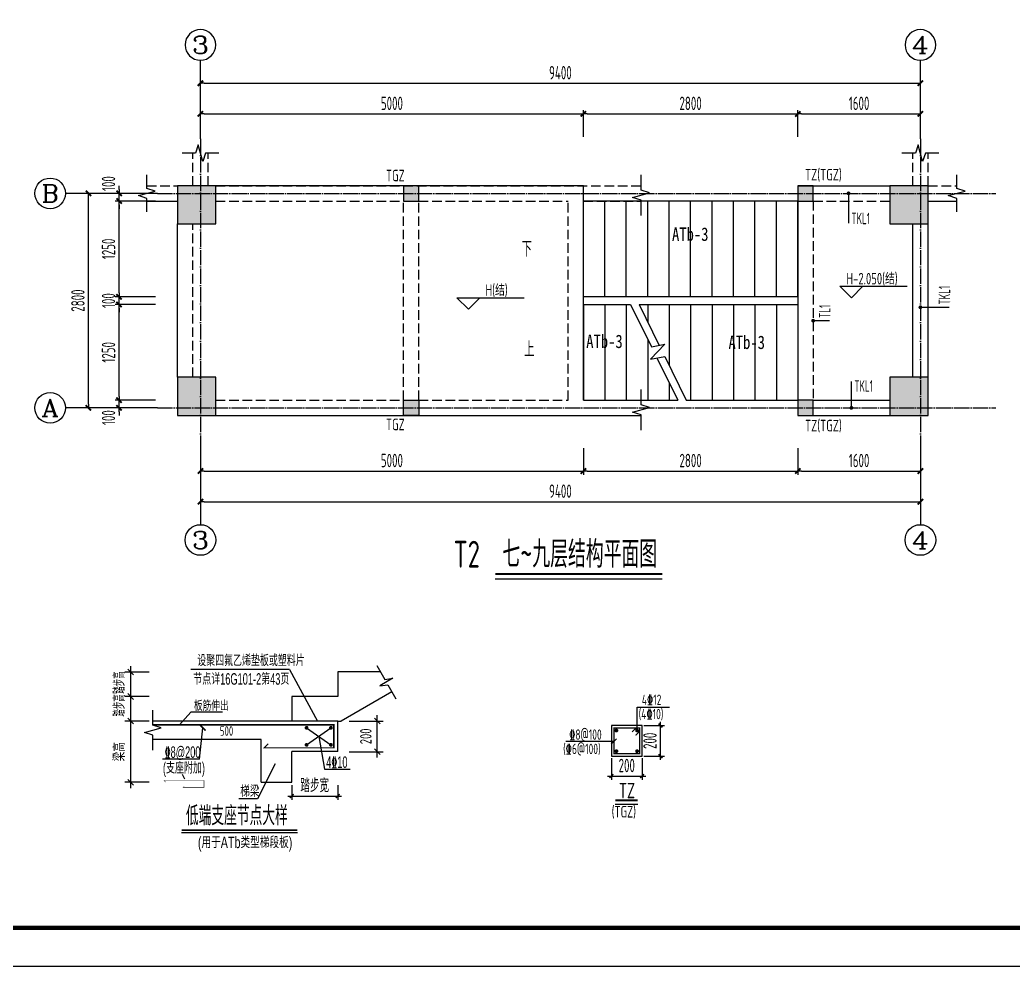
# Model space of a CAD drawing. Extents: x -441005 to 725361, y -182459 to 319313.
# Drawn here: x 534765 to 560702, y -133950 to -109246 of the extents above; entities that cross this region are included whole.
import ezdxf
from ezdxf.enums import TextEntityAlignment as Align

# ---------------------------------------------------------------- set-up
doc = ezdxf.new("R2010")
doc.units = 0
doc.header["$LTSCALE"] = 100
for name, pattern in [('DASHED', [0.75, 0.5, -0.25]), ('DOTE', [2.42, 2, -0.2, 0.02, -0.2]), ('HIDDEN', [7, 5, -2])]:
    doc.linetypes.add(name, pattern=pattern)
doc.layers.get('0').update_dxf_attribs({"linetype": 'CONTINUOUS'})
doc.layers.get('Defpoints').update_dxf_attribs({"linetype": 'CONTINUOUS'})
for name, color, linetype in [('AXIS', 3, 'CONTINUOUS'), ('AXIS_TEXT', 7, 'CONTINUOUS'), ('BEAM', 4, 'DASHED'), ('BEAM_CON', 4, 'CONTINUOUS'), ('COLU', 7, 'CONTINUOUS'), ('DIM', 3, 'CONTINUOUS'), ('DOTE', 8, 'DOTE'), ('D大样&索引', 7, 'CONTINUOUS'), ('GZ', 2, 'CONTINUOUS'), ('L梁图-主梁标注', 140, 'CONTINUOUS'), ('L梁图-次梁标注', 9, 'CONTINUOUS'), ('REIN', 1, 'CONTINUOUS'), ('STAIR', 2, 'CONTINUOUS'), ('S说明&图名', 4, 'CONTINUOUS'), ('TEXT', 7, 'CONTINUOUS'), ('THIN', 7, 'CONTINUOUS'), ('图框', 7, 'CONTINUOUS')]:
    doc.layers.add(name, color=color, linetype=linetype)
doc.styles.add('_TCH_AXIS', font='COMPLEX', dxfattribs={"bigfont": 'GBCBIG'})
doc.styles.add('_TCH_DIM', font='tssdeng.shx', dxfattribs={"width": 0.7, "bigfont": '1.shx'})
doc.styles.add('COMPLEX', font='COMPLEX')
doc.styles.add('DIM_FONT', font='tssdeng.shx', dxfattribs={"width": 0.7, "bigfont": '1.shx'})
doc.styles.add('TSSD_Dimension', font='tssdeng.shx', dxfattribs={"width": 0.62, "bigfont": '1.shx'})
doc.styles.add('TSSD_Rein', font='Tssdeng.shx', dxfattribs={"width": 0.7, "bigfont": '1.shx'})
doc.styles.add('梁平法', font='xxxxx.shx', dxfattribs={"bigfont": 'dxfs.shx'})
doc.styles.add('说明', font='romans.shx', dxfattribs={"width": 0.7, "bigfont": 'dxfs.shx'})
doc.styles.add('黑体', font='simhei_1.ttf', dxfattribs={"width": 0.7})
doc.dimstyles.new('DIMN', dxfattribs={"dimtxt": 300, "dimasz": 100, "dimexe": 250, "dimexo": 300, "dimgap": 150, "dimtad": 1, "dimdec": 0, "dimzin": 0, "dimdsep": 46, "dimtxsty": 'DIM_FONT', "dimblk": 'ARCHTICK', "dimcen": 0.09, "dimclrt": 7, "dimazin": 2, "dimtfac": 1, "dimtdec": 0, "dimtix": 1, "dimtmove": 2, "dimatfit": 3, "dimfxl": 0, "dimtolj": 1, "dimtzin": 0, "dimarcsym": 0})
doc.dimstyles.new('TSSD_25_100', dxfattribs={"dimtxt": 350, "dimasz": 100, "dimexe": 100, "dimexo": 50, "dimgap": 100, "dimtad": 1, "dimdec": 0, "dimlfac": 0.25, "dimzin": 0, "dimdsep": 46, "dimtxsty": 'TSSD_Dimension', "dimblk": 'ARCHTICK', "dimcen": 0, "dimdle": 100, "dimclrt": 7, "dimadec": 0, "dimazin": 0, "dimtfac": 1, "dimtdec": 0, "dimtix": 1, "dimtmove": 2, "dimatfit": 3, "dimfxl": 0, "dimtolj": 1, "dimtzin": 0, "dimarcsym": 0})
doc.dimstyles.new('TSSD_50_100', dxfattribs={"dimtxt": 350, "dimasz": 100, "dimexe": 100, "dimexo": 50, "dimgap": 100, "dimtad": 1, "dimdec": 0, "dimlfac": 0.5, "dimzin": 0, "dimdsep": 46, "dimtxsty": 'TSSD_Dimension', "dimblk": '_tsdbk', "dimcen": 0, "dimdle": 100, "dimclrt": 7, "dimadec": 0, "dimazin": 0, "dimtfac": 1, "dimtdec": 0, "dimtix": 1, "dimtmove": 2, "dimatfit": 3, "dimfxl": 0, "dimtolj": 1, "dimtzin": 0, "dimarcsym": 0})

# ---------------------------------------------------------------- blocks, each defined once
blk = doc.blocks.new('A2+1_2')
at = {"layer": '图框'}
blk.add_lwpolyline([(0, 0), (89100, 0), (89100, 42000), (0, 42000)], close=True, dxfattribs=at)
at = {"layer": '图框', "const_width": 120}
blk.add_lwpolyline([(2500, 1000), (88100, 1000), (88100, 41000), (2500, 41000)], close=True, dxfattribs=at)
blk = doc.blocks.new('_AXISO')
blk.add_circle((0, 0), 0.5)
at = {"layer": 'AXIS_TEXT', "style": 'COMPLEX', "width": 1.041667}
blk.add_attdef('A', text='', height=0.56, dxfattribs=at).set_placement((-0.25, -0.28), (0.25, -0.28), align=Align.FIT)
blk = doc.blocks.new('_tsdbk')
blk.add_line((-1, 0), (0, 0))
at = {"const_width": 0.5}
blk.add_lwpolyline([(-0.7, -0.7), (0.7, 0.7)], dxfattribs=at)
blk = doc.blocks.new('*D1559')
at = {"layer": 'Defpoints', "color": 0}
for p in [(555080, -120375), (558280, -120375), (558280, -121025)]:
    blk.add_point(p, dxfattribs=at)
at = {"layer": 'DIM', "color": 0, "lineweight": -2}
for p, q in [((555080, -120425), (555080, -121125)), ((558280, -120425), (558280, -121125)), ((555180, -121025), (558180, -121025))]:
    blk.add_line(p, q, dxfattribs=at)
at = {"layer": 'DIM', "color": 0, "lineweight": -2, "xscale": 100, "yscale": 100, "zscale": 100, "rotation": 180}
blk.add_blockref('_tsdbk', (555080, -121025), dxfattribs=at)
at = {"layer": 'DIM', "color": 0, "lineweight": -2, "xscale": 100, "yscale": 100, "zscale": 100}
blk.add_blockref('_tsdbk', (558280, -121025), dxfattribs=at)
at = {"layer": 'DIM', "color": 7, "insert": (556680, -120750), "char_height": 350, "attachment_point": 5, "style": 'TSSD_Dimension'}
blk.add_mtext('\\A1;1600', dxfattribs=at)
blk = doc.blocks.new('*D1560')
at = {"layer": 'Defpoints', "color": 0}
for p in [(539480, -120625), (558280, -120625), (558280, -121825)]:
    blk.add_point(p, dxfattribs=at)
at = {"layer": 'DIM', "color": 0, "lineweight": -2}
for p, q in [((539480, -120675), (539480, -121925)), ((558280, -120675), (558280, -121925)), ((539580, -121825), (558180, -121825))]:
    blk.add_line(p, q, dxfattribs=at)
at = {"layer": 'DIM', "color": 0, "lineweight": -2, "xscale": 100, "yscale": 100, "zscale": 100, "rotation": 180}
blk.add_blockref('_tsdbk', (539480, -121825), dxfattribs=at)
at = {"layer": 'DIM', "color": 0, "lineweight": -2, "xscale": 100, "yscale": 100, "zscale": 100}
blk.add_blockref('_tsdbk', (558280, -121825), dxfattribs=at)
at = {"layer": 'DIM', "color": 7, "insert": (548880, -121550), "char_height": 350, "attachment_point": 5, "style": 'TSSD_Dimension'}
blk.add_mtext('\\A1;9400', dxfattribs=at)
blk = doc.blocks.new('*D1561')
at = {"layer": 'Defpoints', "color": 0}
for p in [(537355, -113775), (538355, -113775), (538355, -113975)]:
    blk.add_point(p, dxfattribs=at)
at = {"layer": 'DIM', "color": 0, "lineweight": -2}
for p, q in [((537355, -113675), (537355, -113575)), ((538305, -113775), (537255, -113775)), ((537355, -113975), (537355, -113775)), ((538305, -113975), (537255, -113975)), ((537355, -114075), (537355, -114175))]:
    blk.add_line(p, q, dxfattribs=at)
at = {"layer": 'DIM', "color": 0, "lineweight": -2, "xscale": 100, "yscale": 100, "zscale": 100}
for p, rotation in [((537355, -113775), 270), ((537355, -113975), 90)]:
    blk.add_blockref('_tsdbk', p, dxfattribs=dict(at, rotation=rotation))
at = {"layer": 'DIM', "color": 7, "insert": (537080, -113520), "char_height": 350, "attachment_point": 5, "rotation": 90, "style": 'TSSD_Dimension'}
blk.add_mtext('\\A1;100', dxfattribs=at)
blk = doc.blocks.new('*D1562')
at = {"layer": 'Defpoints', "color": 0}
for p in [(536555, -113775), (538355, -113775), (538355, -119375)]:
    blk.add_point(p, dxfattribs=at)
at = {"layer": 'DIM', "color": 0, "lineweight": -2}
for p, q in [((538305, -113775), (536455, -113775)), ((536555, -119275), (536555, -113875)), ((538305, -119375), (536455, -119375))]:
    blk.add_line(p, q, dxfattribs=at)
at = {"layer": 'DIM', "color": 0, "lineweight": -2, "xscale": 100, "yscale": 100, "zscale": 100}
for p, rotation in [((536555, -113775), 90), ((536555, -119375), 270)]:
    blk.add_blockref('_tsdbk', p, dxfattribs=dict(at, rotation=rotation))
at = {"layer": 'DIM', "color": 7, "insert": (536280, -116575), "char_height": 350, "attachment_point": 5, "rotation": 90, "style": 'TSSD_Dimension'}
blk.add_mtext('\\A1;2800', dxfattribs=at)
blk = doc.blocks.new('*D1563')
at = {"layer": 'Defpoints', "color": 0}
for p in [(539480, -120375), (549480, -120375), (549480, -121025)]:
    blk.add_point(p, dxfattribs=at)
at = {"layer": 'DIM', "color": 0, "lineweight": -2}
for p, q in [((539480, -120425), (539480, -121125)), ((549480, -120425), (549480, -121125)), ((539580, -121025), (549380, -121025))]:
    blk.add_line(p, q, dxfattribs=at)
at = {"layer": 'DIM', "color": 0, "lineweight": -2, "xscale": 100, "yscale": 100, "zscale": 100, "rotation": 180}
blk.add_blockref('_tsdbk', (539480, -121025), dxfattribs=at)
at = {"layer": 'DIM', "color": 0, "lineweight": -2, "xscale": 100, "yscale": 100, "zscale": 100}
blk.add_blockref('_tsdbk', (549480, -121025), dxfattribs=at)
at = {"layer": 'DIM', "color": 7, "insert": (544480, -120750), "char_height": 350, "attachment_point": 5, "style": 'TSSD_Dimension'}
blk.add_mtext('\\A1;5000', dxfattribs=at)
blk = doc.blocks.new('*D1564')
at = {"layer": 'Defpoints', "color": 0}
for p in [(537355, -116475), (538355, -116475), (538355, -116675)]:
    blk.add_point(p, dxfattribs=at)
at = {"layer": 'DIM', "color": 0, "lineweight": -2}
for p, q in [((537355, -116375), (537355, -116275)), ((538305, -116475), (537255, -116475)), ((538305, -116675), (537255, -116675)), ((537355, -116675), (537355, -116475)), ((537355, -116775), (537355, -116875))]:
    blk.add_line(p, q, dxfattribs=at)
at = {"layer": 'DIM', "color": 0, "lineweight": -2, "xscale": 100, "yscale": 100, "zscale": 100}
for p, rotation in [((537355, -116475), 270), ((537355, -116675), 90)]:
    blk.add_blockref('_tsdbk', p, dxfattribs=dict(at, rotation=rotation))
at = {"layer": 'DIM', "color": 7, "insert": (537080, -116575), "char_height": 350, "attachment_point": 5, "rotation": 90, "style": 'TSSD_Dimension'}
blk.add_mtext('\\A1;100', dxfattribs=at)
blk = doc.blocks.new('*D1565')
at = {"layer": 'Defpoints', "color": 0}
for p in [(537355, -119175), (538355, -119175), (538355, -119375)]:
    blk.add_point(p, dxfattribs=at)
at = {"layer": 'DIM', "color": 0, "lineweight": -2}
for p, q in [((537355, -119075), (537355, -118975)), ((538305, -119175), (537255, -119175)), ((537355, -119375), (537355, -119175)), ((538305, -119375), (537255, -119375)), ((537355, -119475), (537355, -119575))]:
    blk.add_line(p, q, dxfattribs=at)
at = {"layer": 'DIM', "color": 0, "lineweight": -2, "xscale": 100, "yscale": 100, "zscale": 100}
for p, rotation in [((537355, -119175), 270), ((537355, -119375), 90)]:
    blk.add_blockref('_tsdbk', p, dxfattribs=dict(at, rotation=rotation))
at = {"layer": 'DIM', "color": 7, "insert": (537080, -119630), "char_height": 350, "attachment_point": 5, "rotation": 90, "style": 'TSSD_Dimension'}
blk.add_mtext('\\A1;100', dxfattribs=at)
blk = doc.blocks.new('*D1566')
at = {"layer": 'Defpoints', "color": 0}
for p in [(558280, -111700), (555080, -112350), (558280, -112350)]:
    blk.add_point(p, dxfattribs=at)
at = {"layer": 'DIM', "color": 0, "lineweight": -2}
for p, q in [((555080, -112300), (555080, -111600)), ((555180, -111700), (558180, -111700)), ((558280, -112300), (558280, -111600))]:
    blk.add_line(p, q, dxfattribs=at)
at = {"layer": 'DIM', "color": 0, "lineweight": -2, "xscale": 100, "yscale": 100, "zscale": 100, "rotation": 180}
blk.add_blockref('_tsdbk', (555080, -111700), dxfattribs=at)
at = {"layer": 'DIM', "color": 0, "lineweight": -2, "xscale": 100, "yscale": 100, "zscale": 100}
blk.add_blockref('_tsdbk', (558280, -111700), dxfattribs=at)
at = {"layer": 'DIM', "color": 7, "insert": (556680, -111425), "char_height": 350, "attachment_point": 5, "style": 'TSSD_Dimension'}
blk.add_mtext('\\A1;1600', dxfattribs=at)
blk = doc.blocks.new('*D1567')
at = {"layer": 'Defpoints', "color": 0}
for p in [(558280, -110900), (539480, -112100), (558280, -112100)]:
    blk.add_point(p, dxfattribs=at)
at = {"layer": 'DIM', "color": 0, "lineweight": -2}
for p, q in [((539480, -112050), (539480, -110800)), ((539580, -110900), (558180, -110900)), ((558280, -112050), (558280, -110800))]:
    blk.add_line(p, q, dxfattribs=at)
at = {"layer": 'DIM', "color": 0, "lineweight": -2, "xscale": 100, "yscale": 100, "zscale": 100, "rotation": 180}
blk.add_blockref('_tsdbk', (539480, -110900), dxfattribs=at)
at = {"layer": 'DIM', "color": 0, "lineweight": -2, "xscale": 100, "yscale": 100, "zscale": 100}
blk.add_blockref('_tsdbk', (558280, -110900), dxfattribs=at)
at = {"layer": 'DIM', "color": 7, "insert": (548880, -110625), "char_height": 350, "attachment_point": 5, "style": 'TSSD_Dimension'}
blk.add_mtext('\\A1;9400', dxfattribs=at)
blk = doc.blocks.new('*D1568')
at = {"layer": 'Defpoints', "color": 0}
for p in [(555080, -111700), (549480, -112350), (555080, -112350)]:
    blk.add_point(p, dxfattribs=at)
at = {"layer": 'DIM', "color": 0, "lineweight": -2}
for p, q in [((549480, -112300), (549480, -111600)), ((549580, -111700), (554980, -111700)), ((555080, -112300), (555080, -111600))]:
    blk.add_line(p, q, dxfattribs=at)
at = {"layer": 'DIM', "color": 0, "lineweight": -2, "xscale": 100, "yscale": 100, "zscale": 100, "rotation": 180}
blk.add_blockref('_tsdbk', (549480, -111700), dxfattribs=at)
at = {"layer": 'DIM', "color": 0, "lineweight": -2, "xscale": 100, "yscale": 100, "zscale": 100}
blk.add_blockref('_tsdbk', (555080, -111700), dxfattribs=at)
at = {"layer": 'DIM', "color": 7, "insert": (552280, -111425), "char_height": 350, "attachment_point": 5, "style": 'TSSD_Dimension'}
blk.add_mtext('\\A1;2800', dxfattribs=at)
blk = doc.blocks.new('*D1569')
at = {"layer": 'Defpoints', "color": 0}
for p in [(537355, -116675), (538355, -116675), (538355, -119175)]:
    blk.add_point(p, dxfattribs=at)
at = {"layer": 'DIM', "color": 0, "lineweight": -2}
for p, q in [((538305, -116675), (537255, -116675)), ((537355, -119075), (537355, -116775)), ((538305, -119175), (537255, -119175))]:
    blk.add_line(p, q, dxfattribs=at)
at = {"layer": 'DIM', "color": 0, "lineweight": -2, "xscale": 100, "yscale": 100, "zscale": 100}
for p, rotation in [((537355, -116675), 90), ((537355, -119175), 270)]:
    blk.add_blockref('_tsdbk', p, dxfattribs=dict(at, rotation=rotation))
at = {"layer": 'DIM', "color": 7, "insert": (537080, -117925), "char_height": 350, "attachment_point": 5, "rotation": 90, "style": 'TSSD_Dimension'}
blk.add_mtext('\\A1;1250', dxfattribs=at)
blk = doc.blocks.new('*D1570')
at = {"layer": 'Defpoints', "color": 0}
for p in [(537355, -113975), (538355, -113975), (538355, -116475)]:
    blk.add_point(p, dxfattribs=at)
at = {"layer": 'DIM', "color": 0, "lineweight": -2}
for p, q in [((538305, -113975), (537255, -113975)), ((537355, -116375), (537355, -114075)), ((538305, -116475), (537255, -116475))]:
    blk.add_line(p, q, dxfattribs=at)
at = {"layer": 'DIM', "color": 0, "lineweight": -2, "xscale": 100, "yscale": 100, "zscale": 100}
for p, rotation in [((537355, -113975), 90), ((537355, -116475), 270)]:
    blk.add_blockref('_tsdbk', p, dxfattribs=dict(at, rotation=rotation))
at = {"layer": 'DIM', "color": 7, "insert": (537080, -115225), "char_height": 350, "attachment_point": 5, "rotation": 90, "style": 'TSSD_Dimension'}
blk.add_mtext('\\A1;1250', dxfattribs=at)
blk = doc.blocks.new('*D1571')
at = {"layer": 'Defpoints', "color": 0}
for p in [(549480, -120375), (555080, -120375), (555080, -121025)]:
    blk.add_point(p, dxfattribs=at)
at = {"layer": 'DIM', "color": 0, "lineweight": -2}
for p, q in [((549480, -120425), (549480, -121125)), ((555080, -120425), (555080, -121125)), ((549580, -121025), (554980, -121025))]:
    blk.add_line(p, q, dxfattribs=at)
at = {"layer": 'DIM', "color": 0, "lineweight": -2, "xscale": 100, "yscale": 100, "zscale": 100, "rotation": 180}
blk.add_blockref('_tsdbk', (549480, -121025), dxfattribs=at)
at = {"layer": 'DIM', "color": 0, "lineweight": -2, "xscale": 100, "yscale": 100, "zscale": 100}
blk.add_blockref('_tsdbk', (555080, -121025), dxfattribs=at)
at = {"layer": 'DIM', "color": 7, "insert": (552280, -120750), "char_height": 350, "attachment_point": 5, "style": 'TSSD_Dimension'}
blk.add_mtext('\\A1;2800', dxfattribs=at)
blk = doc.blocks.new('*D1545')
at = {"layer": 'Defpoints', "color": 0}
for p in [(549480, -111700), (539480, -112350), (549480, -112350)]:
    blk.add_point(p, dxfattribs=at)
at = {"layer": 'DIM', "color": 0, "lineweight": -2}
for p, q in [((539480, -112300), (539480, -111600)), ((539580, -111700), (549380, -111700)), ((549480, -112300), (549480, -111600))]:
    blk.add_line(p, q, dxfattribs=at)
at = {"layer": 'DIM', "color": 0, "lineweight": -2, "xscale": 100, "yscale": 100, "zscale": 100, "rotation": 180}
blk.add_blockref('_tsdbk', (539480, -111700), dxfattribs=at)
at = {"layer": 'DIM', "color": 0, "lineweight": -2, "xscale": 100, "yscale": 100, "zscale": 100}
blk.add_blockref('_tsdbk', (549480, -111700), dxfattribs=at)
at = {"layer": 'DIM', "color": 7, "insert": (544480, -111425), "char_height": 350, "attachment_point": 5, "style": 'TSSD_Dimension'}
blk.add_mtext('\\A1;5000', dxfattribs=at)
blk = doc.blocks.new('_OBLIQUE')
at = {"color": 0, "linetype": 'ByBlock'}
blk.add_line((-0.5, -0.5), (0.5, 0.5), dxfattribs=at)
blk = doc.blocks.new('*D1404')
at = {"layer": 'Defpoints', "color": 0}
for p in [(1732, 3392), (950, 1792), (1732, 1792)]:
    blk.add_point(p, dxfattribs=at)
at = {"layer": 'D大样&索引', "color": 0, "lineweight": -2}
for p, q in [((1432, 3392), (800, 3392)), ((950, 3542), (950, 1642)), ((1432, 1792), (800, 1792))]:
    blk.add_line(p, q, dxfattribs=at)
at = {"layer": 'D大样&索引', "color": 0, "lineweight": -2, "xscale": 150, "yscale": 150, "zscale": 150}
for p, rotation in [((950, 3392), 90), ((950, 1792), 270)]:
    blk.add_blockref('_OBLIQUE', p, dxfattribs=dict(at, rotation=rotation))
at = {"layer": 'D大样&索引', "color": 7, "insert": (650, 2592), "char_height": 300, "attachment_point": 5, "rotation": 90, "style": 'DIM_FONT'}
blk.add_mtext('\\A1;{\\Ftssdeng,1|c134;梁高}', dxfattribs=at)
blk = doc.blocks.new('_ArchTick')
at = {"color": 0, "linetype": 'ByBlock', "const_width": 0.4}
blk.add_lwpolyline([(-0.5, -0.5), (0.5, 0.5)], dxfattribs=at)
blk = doc.blocks.new('*D1405')
at = {"layer": 'Defpoints', "color": 0}
for p in [(5158, 1766), (6358, 1766), (6358, 1433)]:
    blk.add_point(p, dxfattribs=at)
at = {"layer": 'D大样&索引', "color": 0, "lineweight": -2}
for p, q in [((5158, 1716), (5158, 1333)), ((6358, 1716), (6358, 1333)), ((5058, 1433), (6458, 1433))]:
    blk.add_line(p, q, dxfattribs=at)
at = {"layer": 'D大样&索引', "color": 0, "lineweight": -2, "xscale": 100, "yscale": 100, "zscale": 100, "rotation": 180}
blk.add_blockref('_ArchTick', (5158, 1433), dxfattribs=at)
at = {"layer": 'D大样&索引', "color": 0, "lineweight": -2, "xscale": 100, "yscale": 100, "zscale": 100}
blk.add_blockref('_ArchTick', (6358, 1433), dxfattribs=at)
at = {"layer": 'D大样&索引', "color": 7, "insert": (5758, 1708), "char_height": 350, "attachment_point": 5, "style": 'TSSD_Dimension'}
blk.add_mtext('\\A1;踏步宽', dxfattribs=at)
blk = doc.blocks.new('*D1406')
at = {"layer": 'Defpoints', "color": 0}
for p in [(6358, 3392), (7392, 3392), (6358, 2592)]:
    blk.add_point(p, dxfattribs=at)
at = {"layer": 'D大样&索引', "color": 0, "lineweight": -2}
for p, q in [((6658, 3392), (7542, 3392)), ((7392, 2442), (7392, 3542)), ((6658, 2592), (7542, 2592))]:
    blk.add_line(p, q, dxfattribs=at)
at = {"layer": 'D大样&索引', "color": 0, "lineweight": -2, "xscale": 150, "yscale": 150, "zscale": 150}
for p, rotation in [((7392, 3392), 90), ((7392, 2592), 270)]:
    blk.add_blockref('_OBLIQUE', p, dxfattribs=dict(at, rotation=rotation))
at = {"layer": 'D大样&索引', "color": 7, "insert": (7092, 2992), "char_height": 300, "attachment_point": 5, "rotation": 90, "style": 'DIM_FONT'}
blk.add_mtext('\\A1;200', dxfattribs=at)
blk = doc.blocks.new('*D1407')
at = {"layer": 'Defpoints', "color": 0}
for p in [(1732, 4032), (950, 3392), (1732, 3392)]:
    blk.add_point(p, dxfattribs=at)
at = {"layer": 'D大样&索引', "color": 0, "lineweight": -2}
for p, q in [((950, 4182), (950, 3242)), ((1432, 4032), (800, 4032)), ((1432, 3392), (800, 3392))]:
    blk.add_line(p, q, dxfattribs=at)
at = {"layer": 'D大样&索引', "color": 0, "lineweight": -2, "xscale": 150, "yscale": 150, "zscale": 150}
for p, rotation in [((950, 4032), 90), ((950, 3392), 270)]:
    blk.add_blockref('_OBLIQUE', p, dxfattribs=dict(at, rotation=rotation))
blk = doc.blocks.new('*D1408')
at = {"layer": 'Defpoints', "color": 0}
for p in [(1732, 4672), (950, 4032), (1732, 4032)]:
    blk.add_point(p, dxfattribs=at)
at = {"layer": 'D大样&索引', "color": 0, "lineweight": -2}
for p, q in [((1432, 4672), (800, 4672)), ((950, 4822), (950, 3882)), ((1432, 4032), (800, 4032))]:
    blk.add_line(p, q, dxfattribs=at)
at = {"layer": 'D大样&索引', "color": 0, "lineweight": -2, "xscale": 150, "yscale": 150, "zscale": 150}
for p, rotation in [((950, 4672), 90), ((950, 4032), 270)]:
    blk.add_blockref('_OBLIQUE', p, dxfattribs=dict(at, rotation=rotation))
blk = doc.blocks.new('*D1536')
at = {"layer": 'Defpoints', "color": 0}
for p in [(550213, -128468), (551013, -128468), (551013, -128987)]:
    blk.add_point(p, dxfattribs=at)
at = {"layer": 'D大样&索引', "color": 0, "lineweight": -2}
for p, q in [((550213, -128518), (550213, -129087)), ((551013, -128518), (551013, -129087)), ((550113, -128987), (551113, -128987))]:
    blk.add_line(p, q, dxfattribs=at)
at = {"layer": 'D大样&索引', "color": 0, "lineweight": -2, "xscale": 100, "yscale": 100, "zscale": 100, "rotation": 180}
blk.add_blockref('_ArchTick', (550213, -128987), dxfattribs=at)
at = {"layer": 'D大样&索引', "color": 0, "lineweight": -2, "xscale": 100, "yscale": 100, "zscale": 100}
blk.add_blockref('_ArchTick', (551013, -128987), dxfattribs=at)
at = {"layer": 'D大样&索引', "color": 7, "insert": (550613, -128712), "char_height": 350, "attachment_point": 5, "style": 'TSSD_Dimension'}
blk.add_mtext('\\A1;200', dxfattribs=at)
blk = doc.blocks.new('*D1537')
at = {"layer": 'Defpoints', "color": 0}
for p in [(551013, -127668), (551495, -127668), (551013, -128468)]:
    blk.add_point(p, dxfattribs=at)
at = {"layer": 'D大样&索引', "color": 0, "lineweight": -2}
for p, q in [((551495, -128568), (551495, -127568)), ((551063, -127668), (551595, -127668)), ((551063, -128468), (551595, -128468))]:
    blk.add_line(p, q, dxfattribs=at)
at = {"layer": 'D大样&索引', "color": 0, "lineweight": -2, "xscale": 100, "yscale": 100, "zscale": 100}
for p, rotation in [((551495, -127668), 90), ((551495, -128468), 270)]:
    blk.add_blockref('_ArchTick', p, dxfattribs=dict(at, rotation=rotation))
at = {"layer": 'D大样&索引', "color": 7, "insert": (551220, -128068), "char_height": 350, "attachment_point": 5, "rotation": 90, "style": 'TSSD_Dimension'}
blk.add_mtext('\\A1;200', dxfattribs=at)
blk = doc.blocks.new('layisuixin-point')
blk.add_lwpolyline([(-0.25, 0, 0.5, 0.5, 1), (0.25, 0, 0.5, 0.5, 1)], format="xyseb", close=True)
blk = doc.blocks.new('A$C70C24E18')
at = {"layer": 'D大样&索引'}
for p, q in [((6358.1, 4672.5), (6358.1, 4032.5)), ((7478.1, 4672.5), (6358.1, 4672.5)), ((7775.8, 4151.5), (6447.4, 3392.5)), ((5158.1, 4032.5), (5158.1, 3392.5)), ((6358.1, 4032.5), (5158.1, 4032.5)), ((6358.1, 3392.5), (1530.8, 3392.5)), ((6358.1, 2592.5), (6358.1, 3392.5)), ((6358.1, 3392.5), (6447.4, 3392.5)), ((5544.9, 2770.3), (6180.3, 3214.7)), ((5544.9, 3214.7), (6180.3, 2770.3)), ((4358.1, 2912.5), (1530.8, 2912.5)), ((4358.1, 1792.5), (4358.1, 2912.5)), ((5862.6, 2992.5), (6011.1, 2139.6)), ((5158.1, 1792.5), (5158.1, 2592.5)), ((6358.1, 2592.5), (5158.1, 2592.5)), ((4729.3, 2274.5), (4265.7, 1363.8)), ((6011.1, 2139.6), (6679.4, 2139.6)), ((2368.3, 1878.6), (2307.8, 2000.3)), ((4358.1, 1792.5), (5158.1, 1792.5)), ((4265.7, 1363.8), (3779.2, 1363.8))]:
    blk.add_line(p, q, dxfattribs=at)
at = {"layer": 'D大样&索引', "color": 7}
for p, q in [((2525.3, 3626.2), (2224.2, 3292.5)), ((3349.1, 3626.2), (2525.3, 3626.2))]:
    blk.add_line(p, q, dxfattribs=at)
at = {"layer": 'D大样&索引'}
blk.add_lwpolyline([(7381.9, 4840.9), (7588, 4480.2), (7801.3, 4510), (7454, 4311.5), (7667.4, 4341.3), (7876.8, 3974.7)], dxfattribs=at)
at = {"layer": 'D大样&索引', "const_width": 40}
blk.add_lwpolyline([(6358.1, 3392.5), (5158.1, 3392.5)], dxfattribs=at)
at = {"layer": 'REIN'}
blk.add_lwpolyline([(1530.8, 3292.5, 40, 40, 0), (6258.1, 3292.5, 40, 40, 0), (6258.1, 2692.5, 30, 30, 0), (4434.5, 2692.5, 30, 30, 0), (4544.1, 2802.1, 30, 30, 0)], format="xyseb", dxfattribs=at)
at = {"layer": 'REIN', "color": 1, "const_width": 40}
blk.add_lwpolyline([(2758.1, 3292.5), (2908.1, 3142.5)], dxfattribs=at)
at = {"layer": 'REIN', "color": 1, "const_width": 50}
for points in [[(5519.9, 3214.7, 1), (5569.9, 3214.7, 1)], [(6155.3, 3214.7, 1), (6205.3, 3214.7, 1)], [(5519.9, 2770.3, -1), (5569.9, 2770.3, -1)], [(6155.3, 2770.3, -1), (6205.3, 2770.3, -1)]]:
    blk.add_lwpolyline(points, format="xyb", close=True, dxfattribs=at)
at = {"layer": 'REIN', "color": 1}
blk.add_lwpolyline([(2352.8, 1694.2, 9, 9, 0), (2319.9, 1661.3, 9, 9, 0), (2867, 1661.3, 12, 12, 0), (2867, 1841.3, 12, 12, 0), (1817, 1841.3, 12, 12, 0), (1862, 1796.3, 12, 12, 0)], format="xyseb", dxfattribs=at)
at = {"layer": 'TEXT'}
for p, q in [((5103.1, 4734.4), (2520.7, 4734.4)), ((5103.1, 4734.4), (5834.4, 3392.5)), ((2752.7, 2393.8), (2833.1, 3217.5)), ((2752.7, 2393.8), (1784.4, 2393.8))]:
    blk.add_line(p, q, dxfattribs=at)
at = {"layer": 'TEXT', "const_width": 40}
blk.add_lwpolyline([(5303.9, 543.3), (2282.7, 543.3)], dxfattribs=at)
at = {"layer": 'TEXT'}
blk.add_lwpolyline([(5303.9, 473.2), (2282.7, 473.2)], dxfattribs=at)
at = {"layer": 'THIN'}
blk.add_lwpolyline([(1530.8, 2632.5), (1530.8, 3022.5), (1310.8, 3092.5), (1750.8, 3212.5), (1530.8, 3282.5), (1530.8, 3672.5)], dxfattribs=at)
at = {"layer": 'D大样&索引', "color": 7, "style": 'TSSD_Rein', "width": 0.7}
for s, height, p in [('板筋伸出', 250, (2602, 3660)), ('500', 250, (3280.9, 3007.5)), ('低端支座节点大样', 500, (2394, 671.1))]:
    blk.add_text(s, height=height, dxfattribs=at).set_placement(p)
at = {"layer": 'D大样&索引', "style": 'TSSD_Rein', "width": 0.7}
blk.add_text('梯梁', height=300, dxfattribs=at).set_placement((3814, 1411.4))
at = {"layer": 'TEXT', "style": '梁平法'}
for s, width, p in [('设聚四氟乙烯垫板或塑料片', 0.6, (2689.1, 4825)), ('节点详16G101-2第43页', 0.6, (2587, 4340.9)), ('%%1328@200', 0.6, (1840.5, 2430.7)), ('(支座附加)', 0.6, (1794.8, 2019)), ('4%%13210', 0.6, (6057.9, 2168.6)), ('(用于ATb类型梯段板)', 0.7, (2706.9, 74.1))]:
    blk.add_text(s, height=300, dxfattribs=dict(at, width=width)).set_placement(p)
at = {"layer": 'TEXT', "style": '梁平法', "width": 0.5}
for p in [(800.5, 4103.5), (800.5, 3507.5)]:
    blk.add_text('踏步高', height=300, rotation=90, dxfattribs=at).set_placement(p)
at = {"layer": 'D大样&索引', "color": 3}
for base, p1, p2, text, picture, middle in [((950.5, 4032.5), (1731.9, 4672.5), (1731.9, 4032.5), ' ', '*D1408', (950.5, 4352.5)), ((950.5, 3392.5), (1731.9, 4032.5), (1731.9, 3392.5), ' ', '*D1407', (950.5, 3712.5)), ((950.5, 1792.5), (1731.9, 3392.5), (1731.9, 1792.5), '{\\Ftssdeng,1|c134;梁高}', '*D1404', (650.5, 2592.5))]:
    dim = blk.add_linear_dim(base=base, p1=p1, p2=p2, angle=90, text=text, dimstyle='DIMN', override={"dimasz": 150, "dimexe": 150, "dimlfac": 0.25, "dimtxsty": 'DIM_FONT', "dimblk1": 'OBLIQUE', "dimblk2": 'OBLIQUE', "dimsah": 1, "dimdle": 150}, dxfattribs=at)
    dim.commit()
    dim.dimension.update_dxf_attribs({"geometry": picture, "text_midpoint": middle})
dim = blk.add_linear_dim(base=(7391.9, 3392.5), p1=(6358.1, 2592.5), p2=(6358.1, 3392.5), angle=90, dimstyle='DIMN', override={"dimasz": 150, "dimexe": 150, "dimlfac": 0.25, "dimtxsty": 'DIM_FONT', "dimblk1": 'OBLIQUE', "dimblk2": 'OBLIQUE', "dimsah": 1, "dimdle": 150}, dxfattribs=at)
dim.commit()
dim.dimension.update_dxf_attribs({"geometry": '*D1406', "text_midpoint": (7091.9, 2992.5)})
dim = blk.add_linear_dim(base=(6358.1, 1432.9), p1=(5158.1, 1765.7), p2=(6358.1, 1765.7), text='踏步宽', dimstyle='TSSD_25_100', dxfattribs=at)
dim.commit()
dim.dimension.update_dxf_attribs({"geometry": '*D1405', "text_midpoint": (5758.1, 1707.9)})

msp = doc.modelspace()

# ---------------------------------------------------------------- hatches: boundary and pattern name
at = {"layer": 'COLU'}
for points in [[(539880, -114575), (539880, -113575), (538880, -113575), (538880, -114575)], [(558480, -114575), (558480, -113575), (557480, -113575), (557480, -114575)], [(539880, -119575), (539880, -118575), (538880, -118575), (538880, -119575)], [(558480, -119575), (558480, -118575), (557480, -118575), (557480, -119575)]]:
    msp.add_hatch(color=251, dxfattribs=at).paths.add_polyline_path(points)
at = {"layer": 'GZ'}
for points in [[(544780, -113975), (545180, -113975), (545180, -113575), (544780, -113575)], [(555080, -113975), (555480, -113975), (555480, -113575), (555080, -113575)], [(544780, -119175), (545180, -119175), (545180, -119575), (544780, -119575)], [(555080, -119575), (555480, -119575), (555480, -119175), (555080, -119175)]]:
    msp.add_hatch(color=252, dxfattribs=at).paths.add_polyline_path(points)

# ---------------------------------------------------------------- linework, layer by layer
at = {"layer": 'AXIS'}
for p, q in [((539480, -112350), (539480, -110300)), ((558280, -112350), (558280, -110300)), ((538355, -113775), (535955, -113775)), ((538355, -119375), (535955, -119375)), ((539480, -120375), (539480, -122425)), ((558280, -120375), (558280, -122425))]:
    msp.add_line(p, q, dxfattribs=at)
at = {"layer": 'BEAM', "linetype": 'HIDDEN', "ltscale": 0.5}
for p, q in [((539280, -113575), (539280, -112725)), ((539680, -113575), (539680, -112725)), ((558080, -113575), (558080, -112725)), ((558480, -113575), (558480, -112725)), ((538080, -113575), (538880, -113575)), ((539880, -113575), (550986.4, -113575)), ((558480, -113575), (559230, -113575)), ((539880, -113975), (544780, -113975)), ((544780, -119175), (544780, -113975)), ((545180, -119175), (545180, -113975)), ((545180, -113975), (549080, -113975)), ((549080, -119175), (549080, -113975)), ((549480, -113975), (550986.4, -113975)), ((555480, -113975), (557480, -113975)), ((555480, -113975), (555480, -119175)), ((539280, -118575), (539280, -114575)), ((539880, -119175), (544780, -119175)), ((545180, -119175), (549080, -119175)), ((549480, -119175), (550986.4, -119175))]:
    msp.add_line(p, q, dxfattribs=at)
at = {"layer": 'BEAM_CON'}
for p, q in [((544780, -113575), (539880, -113575)), ((549480, -113575), (544780, -113575)), ((549480, -119175), (549480, -113575)), ((555080, -113575), (557480, -113575)), ((555080, -113575), (555080, -119575)), ((538080, -113975), (538880, -113975)), ((558480, -113975), (559230, -113975)), ((538880, -118575), (538880, -114575)), ((558080, -118575), (558080, -114575)), ((558480, -118575), (558480, -114575)), ((555480, -119175), (557480, -119175)), ((539880, -119575), (550986.4, -119575)), ((555080, -119575), (557480, -119575))]:
    msp.add_line(p, q, dxfattribs=at)
at = {"layer": 'COLU'}
for points in [[(539880, -114575), (539880, -113575), (538880, -113575), (538880, -114575)], [(558480, -114575), (558480, -113575), (557480, -113575), (557480, -114575)], [(539880, -119575), (539880, -118575), (538880, -118575), (538880, -119575)], [(558480, -119575), (558480, -118575), (557480, -118575), (557480, -119575)]]:
    msp.add_lwpolyline(points, close=True, dxfattribs=at)
at = {"layer": 'DIM'}
for points in [[(548340, -115127, 0, 0, 0), (556012.3, -115127, 0, 0, 0), (556012.3, -117950, 0, 0, 0), (552646, -117950, 80, 0, 0), (552346, -117950, 0, 0, 0)], [(548377.7, -117900, 0, 0, 0), (550727.1, -117900, 80, 0, 0), (551027.1, -117900, 0, 0, 0)]]:
    msp.add_lwpolyline(points, format="xyseb", dxfattribs=at)
at = {"layer": 'DOTE', "ltscale": 2}
for p, q in [((539480, -112350), (539480, -120375)), ((558280, -112350), (558280, -120375)), ((538355, -113775), (560255, -113775)), ((538355, -119375), (560255, -119375))]:
    msp.add_line(p, q, dxfattribs=at)
at = {"layer": 'D大样&索引'}
for p, q in [((550883.1, -127185.7), (551731.9, -127185.7)), ((550883.1, -127798.2), (550883.1, -127185.7)), ((550278.1, -128086.5), (549025.1, -128086.5)), ((550208.4, -128156.2), (550347.9, -128016.7)), ((550311.7, -129718.7), (550901.9, -129718.7))]:
    msp.add_line(p, q, dxfattribs=at)
msp.add_lwpolyline([(550213.1, -128468.2), (551013.1, -128468.2), (551013.1, -127668.2), (550213.1, -127668.2)], close=True, dxfattribs=at)
at = {"layer": 'D大样&索引', "const_width": 50}
msp.add_lwpolyline([(550311.7, -129618.6), (550901.9, -129618.6)], dxfattribs=at)
at = {"layer": 'GZ', "color": 2}
for points in [[(544780, -113975), (545180, -113975), (545180, -113575), (544780, -113575)], [(555080, -113975), (555480, -113975), (555480, -113575), (555080, -113575)], [(544780, -119175), (545180, -119175), (545180, -119575), (544780, -119575)], [(555080, -119575), (555480, -119575), (555480, -119175), (555080, -119175)]]:
    msp.add_lwpolyline(points, close=True, dxfattribs=at)
at = {"layer": 'L梁图-次梁标注'}
for p, q in [((556405, -113775), (556405, -114556.4)), ((558280, -116750), (559036.4, -116750)), ((555909.1, -117100), (555480, -117100)), ((556480, -119375), (556480, -118689.1))]:
    msp.add_line(p, q, dxfattribs=at)
at = {"layer": 'REIN', "color": 1, "const_width": 30}
msp.add_lwpolyline([(550752.3, -127837.1), (550856.3, -127733.2), (550948.1, -127733.2), (550948.1, -128403.2), (550278.1, -128403.2), (550278.1, -127733.2), (550948.1, -127733.2), (550948.1, -127825), (550844.2, -127929)], dxfattribs=at)
at = {"layer": 'REIN', "color": 1, "const_width": 50}
for points in [[(550318.1, -127798.2, 1), (550368.1, -127798.2, 1)], [(550858.1, -127798.2, 1), (550908.1, -127798.2, 1)], [(550318.1, -128338.2, -1), (550368.1, -128338.2, -1)], [(550858.1, -128338.2, -1), (550908.1, -128338.2, -1)]]:
    msp.add_lwpolyline(points, format="xyb", close=True, dxfattribs=at)
at = {"layer": 'STAIR'}
for p, q in [((555080, -113975), (549480, -113975)), ((549480, -116475), (549480, -113975)), ((550040, -116475), (550040, -113975)), ((550600, -116475), (550600, -113975)), ((551160, -116475), (551160, -113975)), ((551720, -116475), (551720, -113975)), ((552280, -116475), (552280, -113975)), ((552840, -116475), (552840, -113975)), ((553400, -116475), (553400, -113975)), ((553960, -116475), (553960, -113975)), ((554520, -116475), (554520, -113975)), ((555080, -116475), (555080, -113975)), ((555080, -116475), (549480, -116475)), ((549480, -116675), (549480, -116475)), ((549480, -116675), (550713.6, -116675)), ((549480, -116675), (549480, -119175)), ((550040, -116675), (550040, -119175)), ((550600, -116675), (550600, -119175)), ((550713.6, -116675), (551259.1, -117783.9)), ((550936.5, -116675), (555080, -116675)), ((550936.5, -116675), (551462.2, -117743.7)), ((551160, -116675), (551160, -117129.3)), ((551720, -116675), (551720, -118267.6)), ((552280, -116675), (552280, -119175)), ((552840, -116675), (552840, -119175)), ((553400, -116675), (553400, -119175)), ((553960, -116675), (553960, -119175)), ((554520, -116675), (554520, -119175)), ((555080, -116475), (555080, -116675)), ((555080, -116675), (555080, -119175)), ((551160, -117582.4), (551160, -119175)), ((551609.2, -117714.6), (551236.8, -118102.8)), ((551259.1, -117783.9), (551609.2, -117714.6)), ((551236.8, -118102.8), (551603.3, -118030.3)), ((551400.1, -118070.5), (551943.5, -119175)), ((551603.3, -118030.3), (552166.4, -119175)), ((551720, -118720.7), (551720, -119175)), ((549480, -119175), (551943.5, -119175)), ((552166.4, -119175), (555080, -119175))]:
    msp.add_line(p, q, dxfattribs=at)
at = {"layer": 'S说明&图名'}
msp.add_line((547179.8, -123841.5), (551540.2, -123841.5), dxfattribs=at)
msp.add_lwpolyline([(547179.8, -123715.5, 52.5, 52.5, 0), (551540.2, -123715.5, 0, 0, 0)], format="xyseb", dxfattribs=at)
at = {"layer": 'TEXT', "color": 3}
for p, q in [((556480, -116500), (556180, -116200)), ((556180, -116200), (557937.8, -116200)), ((556480, -116500), (556780, -116200)), ((546480, -116800), (546180, -116500)), ((546180, -116500), (547937.8, -116500)), ((546480, -116800), (546780, -116500))]:
    msp.add_line(p, q, dxfattribs=at)
at = {"layer": 'THIN'}
for points in [[(539960, -112725), (539610, -112725), (539540, -112945), (539420, -112505), (539350, -112725), (539000, -112725)], [(558760, -112725), (558410, -112725), (558340, -112945), (558220, -112505), (558150, -112725), (557800, -112725)], [(538080, -114255), (538080, -113905), (537860, -113835), (538300, -113715), (538080, -113645), (538080, -113295)], [(550986.4, -114355), (550986.4, -113955), (550766.4, -113885), (551206.4, -113765), (550986.4, -113695), (550986.4, -113295)], [(559230, -114255), (559230, -113905), (559010, -113835), (559450, -113715), (559230, -113645), (559230, -113295)], [(550986.4, -119955), (550986.4, -119555), (550766.4, -119485), (551206.4, -119365), (550986.4, -119295), (550986.4, -118895)]]:
    msp.add_lwpolyline(points, dxfattribs=at)

# ---------------------------------------------------------------- block references
msp.add_blockref('A2+1_2', (505550, -133950))
at = {"layer": 'AXIS'}
ref = msp.add_blockref('_AXISO', (539480, -109900), dxfattribs=dict(at, xscale=-800, yscale=800, zscale=800, rotation=180))
ref.add_attrib('A', '3', dxfattribs={"layer": 'AXIS_TEXT', "height": 452.5, "style": '_TCH_AXIS', "width": 1.5}).set_placement((539253.7, -110126.3), (539706.3, -110126.3), align=Align.FIT)
ref = msp.add_blockref('_AXISO', (539480, -109900), dxfattribs=dict(at, xscale=-800, yscale=800, zscale=800, rotation=180))
ref.add_attrib('A', '3', dxfattribs={"layer": 'AXIS_TEXT', "height": 452.5, "style": '_TCH_AXIS', "width": 1.5}).set_placement((539253.7, -110126.3), (539706.3, -110126.3), align=Align.FIT)
ref = msp.add_blockref('_AXISO', (558280, -109900), dxfattribs=dict(at, xscale=-800, yscale=800, zscale=800, rotation=180))
ref.add_attrib('A', '4', dxfattribs={"layer": 'AXIS_TEXT', "height": 452.5, "style": '_TCH_AXIS', "width": 1.3125}).set_placement((558053.7, -110126.3), (558506.3, -110126.3), align=Align.FIT)
ref = msp.add_blockref('_AXISO', (558280, -109900), dxfattribs=dict(at, xscale=-800, yscale=800, zscale=800, rotation=180))
ref.add_attrib('A', '4', dxfattribs={"layer": 'AXIS_TEXT', "height": 452.5, "style": '_TCH_AXIS', "width": 1.3125}).set_placement((558053.7, -110126.3), (558506.3, -110126.3), align=Align.FIT)
ref = msp.add_blockref('_AXISO', (535555, -113775), dxfattribs=dict(at, xscale=800, yscale=800, zscale=800))
ref.add_attrib('A', 'B', dxfattribs={"layer": 'AXIS_TEXT', "height": 452.5, "style": '_TCH_AXIS', "width": 1.235294}).set_placement((535328.7, -114001.3), (535781.3, -114001.3), align=Align.FIT)
ref = msp.add_blockref('_AXISO', (535555, -119375), dxfattribs=dict(at, xscale=800, yscale=800, zscale=800))
ref.add_attrib('A', 'A', dxfattribs={"layer": 'AXIS_TEXT', "height": 452.5, "style": '_TCH_AXIS', "width": 1.166667}).set_placement((535328.7, -119601.3), (535781.3, -119601.3), align=Align.FIT)
ref = msp.add_blockref('_AXISO', (539480, -122825), dxfattribs=dict(at, xscale=800, yscale=800, zscale=800))
ref.add_attrib('A', '3', dxfattribs={"layer": 'AXIS_TEXT', "height": 452.5, "style": '_TCH_AXIS', "width": 1.5}).set_placement((539253.7, -123051.3), (539706.3, -123051.3), align=Align.FIT)
ref = msp.add_blockref('_AXISO', (558280, -122825), dxfattribs=dict(at, xscale=800, yscale=800, zscale=800))
ref.add_attrib('A', '4', dxfattribs={"layer": 'AXIS_TEXT', "height": 452.5, "style": '_TCH_AXIS', "width": 1.3125}).set_placement((558053.7, -123051.3), (558506.3, -123051.3), align=Align.FIT)
at = {"layer": 'D大样&索引'}
msp.add_blockref('A$C70C24E18', (536706.7, -130943.3), dxfattribs=at)
at = {"layer": 'L梁图-次梁标注', "xscale": 99, "yscale": 99, "zscale": 99}
for p in [(556405, -113775), (555480, -117100), (556480, -119375)]:
    msp.add_blockref('layisuixin-point', p, dxfattribs=at)
at = {"layer": 'L梁图-次梁标注', "xscale": 99, "yscale": 99, "zscale": 99, "rotation": 90}
msp.add_blockref('layisuixin-point', (558280, -116750), dxfattribs=at)

# ---------------------------------------------------------------- texts
at = {"layer": 'DIM', "style": '说明', "width": 0.7}
for s, p in [('下', (547869, -115426.4)), ('上', (547935.2, -118046.7))]:
    msp.add_text(s, height=400, dxfattribs=at).set_placement(p)
at = {"layer": 'D大样&索引', "style": 'TSSD_Rein', "width": 0.7}
for s, p in [('4%%13212', (551006.7, -126861.2)), ('(4%%13210)', (550923.9, -127234.4)), ('%%1328@100', (549109.1, -127770.2)), ('(%%1326@100)', (548951.8, -128143.3))]:
    msp.add_text(s, height=270, dxfattribs=at).set_placement(p, align=Align.TOP_LEFT)
for s, height, p in [('TZ', 400, (550409.6, -129567.4)), ('(TGZ)', 300, (550218.8, -130070.4))]:
    msp.add_text(s, height=height, dxfattribs=at).set_placement(p)
at = {"layer": 'GZ', "color": 2, "style": '_TCH_DIM', "width": 0.705882}
for s, p in [('TGZ', (544324.6, -113459.4)), ('TZ(TGZ)', (555268.6, -113437.7)), ('TGZ', (544324.6, -119959.4)), ('TZ(TGZ)', (555268.6, -119987.7))]:
    msp.add_text(s, height=300, dxfattribs=at).set_placement(p)
at = {"layer": 'L梁图-主梁标注', "color": 140, "style": '黑体', "width": 0.8}
for p in [(551794.9, -115015.6), (549554.9, -117813.6), (553269.9, -117838.6)]:
    msp.add_text('ATb-3', height=350, rotation=0.00039, dxfattribs=at).set_placement(p)
at = {"layer": 'L梁图-次梁标注', "style": 'TSSD_Rein', "width": 0.6}
for p in [(556480, -114579.5), (556555, -118954.5)]:
    msp.add_text('TKL1', height=300, dxfattribs=at).set_placement(p)
for s, p in [('TKL1', (559059.5, -116675)), ('TL1', (555932.2, -117025))]:
    msp.add_text(s, height=300, rotation=90, dxfattribs=at).set_placement(p)
at = {"layer": 'S说明&图名', "color": 7, "linetype": 'Continuous', "style": 'TSSD_Rein', "width": 0.7}
for s, p in [('T2', (546435, -123546)), ('七~九层结构平面图', (549385, -123546))]:
    msp.add_text(s, height=700, dxfattribs=at).set_placement(p, align=Align.CENTER)
at = {"layer": 'TEXT', "style": '_TCH_DIM', "width": 0.705882}
for s, p in [('H-2.050(结)', (556348.9, -116152.1)), ('H(结)', (546923.9, -116452.1))]:
    msp.add_text(s, height=300, dxfattribs=at).set_placement(p)

# ---------------------------------------------------------------- dimensions: what is measured, and where the dimension line sits
at = {"layer": 'DIM'}
for p1, p2, distance, picture, middle in [((539480, -112100), (558280, -112100), 1200, '*D1567', (548880, -110625)), ((539480, -112350), (549480, -112350), 650, '*D1545', (544480, -111425)), ((549480, -112350), (555080, -112350), 650, '*D1568', (552280, -111425)), ((555080, -112350), (558280, -112350), 650, '*D1566', (556680, -111425)), ((538355, -119375), (538355, -113775), 1800, '*D1562', (536280, -116575)), ((538355, -116475), (538355, -113975), 1000, '*D1570', (537080, -115225)), ((538355, -116675), (538355, -116475), 1000, '*D1564', (537080, -116575)), ((538355, -119175), (538355, -116675), 1000, '*D1569', (537080, -117925)), ((539480, -120375), (549480, -120375), -650, '*D1563', (544480, -120750)), ((549480, -120375), (555080, -120375), -650, '*D1571', (552280, -120750)), ((555080, -120375), (558280, -120375), -650, '*D1559', (556680, -120750)), ((539480, -120625), (558280, -120625), -1200, '*D1560', (548880, -121550))]:
    dim = msp.add_aligned_dim(p1=p1, p2=p2, distance=distance, dimstyle='TSSD_50_100', dxfattribs=at)
    dim.commit()
    dim.dimension.update_dxf_attribs({"geometry": picture, "text_midpoint": middle})
for base, p1, p2, picture, middle in [((537355, -113775), (538355, -113975), (538355, -113775), '*D1561', (537080, -113519.7)), ((537355, -119175), (538355, -119375), (538355, -119175), '*D1565', (537080, -119630.3))]:
    dim = msp.add_linear_dim(base=base, p1=p1, p2=p2, angle=90, dimstyle='TSSD_50_100', dxfattribs=at)
    dim.commit()
    dim.dimension.update_dxf_attribs({"geometry": picture, "text_midpoint": middle, "dimtype": 161})
at = {"layer": 'D大样&索引'}
dim = msp.add_linear_dim(base=(551494.8, -127668.2), p1=(551013.1, -128468.2), p2=(551013.1, -127668.2), angle=90, dimstyle='TSSD_25_100', dxfattribs=at)
dim.commit()
dim.dimension.update_dxf_attribs({"geometry": '*D1537', "text_midpoint": (551219.8, -128068.2)})
dim = msp.add_linear_dim(base=(551013.1, -128986.9), p1=(550213.1, -128468.2), p2=(551013.1, -128468.2), dimstyle='TSSD_25_100', dxfattribs=at)
dim.commit()
dim.dimension.update_dxf_attribs({"geometry": '*D1536', "text_midpoint": (550613.1, -128711.9)})

doc.saveas('drawing.dxf')
